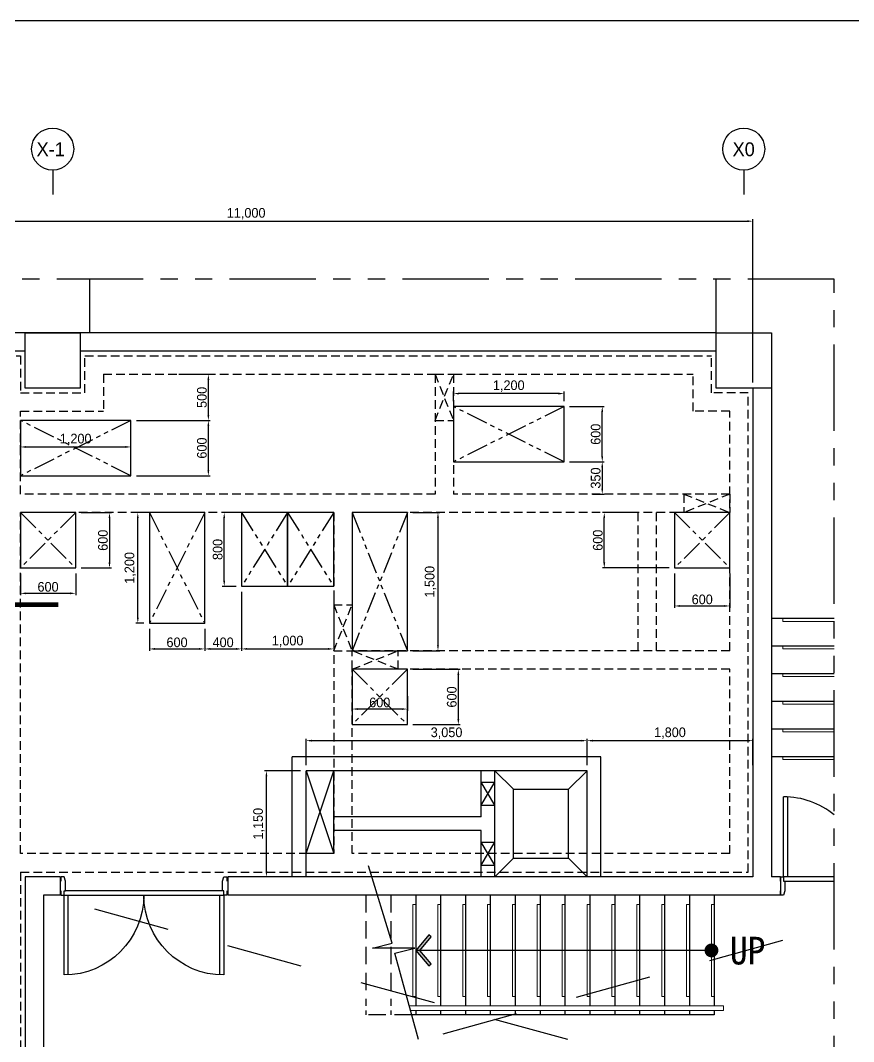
# Model space of a CAD drawing. Extents: x -446 to 204872, y -474580 to 19085.
# Drawn here: x 110043 to 119086, y 6743 to 17820 of the extents above; entities that cross this region are included whole.
import ezdxf

# ---------------------------------------------------------------- set-up
doc = ezdxf.new("R2010")
doc.units = 0
doc.header["$LTSCALE"] = 750
doc.header["$MEASUREMENT"] = 0
for name, pattern in [('HIDDEN2', [0.1875, 0.125, -0.0625]), ('PHANTOM2', [1.25, 0.625, -0.125, 0.125, -0.125, 0.125, -0.125]), ('지하2층 평면도 정화조변경안$0$HID', [2, 1.1, -0.9]), ('지하2층 평면도 정화조변경안$0$HIDDEN', [0.375, 0.25, -0.125])]:
    doc.linetypes.add(name, pattern=pattern)
doc.layers.get('0').update_dxf_attribs({"linetype": 'CONTINUOUS'})
doc.layers.get('DEFPOINTS').update_dxf_attribs({"linetype": 'CONTINUOUS'})
for name, color, linetype in [('A-ANNO-TEXT2', 3, 'CONTINUOUS'), ('지하2층 평면도 정화조변경안$0$A-ELE8', 8, 'CONTINUOUS'), ('지하2층 평면도 정화조변경안$0$A-PK', 6, 'CONTINUOUS'), ('지하2층 평면도 정화조변경안$0$AA-DWXM-DOOR', 7, 'CONTINUOUS'), ('지하2층 평면도 정화조변경안$0$COL', 2, 'CONTINUOUS'), ('지하2층 평면도 정화조변경안$0$WID', 4, 'CONTINUOUS'), ('헌치', 8, 'CONTINUOUS')]:
    doc.layers.add(name, color=color, linetype=linetype)
for name, color, linetype, lineweight in [('지하2층 평면도 정화조변경안$0$XR-평면도$0$A-SSXK-LEAD', 7, 'CONTINUOUS', 25), ('지하2층 평면도 정화조변경안$0$XR-평면도$0$A-SSXM-STAIR', 7, 'CONTINUOUS', 25), ('지하2층 평면도 정화조변경안$0$XR-평면도$0$A-SSXS-HAND', 6, 'CONTINUOUS', 20), ('지하2층 평면도 정화조변경안$0$XR-평면도$0$A-SSXS-NONS', 8, 'CONTINUOUS', 18)]:
    doc.layers.add(name, color=color, linetype=linetype, lineweight=lineweight)
doc.styles.get("Standard").update_dxf_attribs({"font": 'NanumGothicBold.ttf'})
doc.styles.add('송현도면폼(2020)$0$기문-1', font='')
doc.styles.add('송현플러스-돋움체', font='')
doc.styles.get('송현도면폼(2020)$0$기문-1').set_extended_font_data('Dotum')
doc.styles.get('송현플러스-돋움체').set_extended_font_data('DotumChe')
doc.dimstyles.new('cwn', dxfattribs={"dimscale": 20, "dimtxt": 3, "dimasz": 2, "dimexe": 1, "dimexo": 2, "dimgap": 1, "dimtad": 1, "dimdec": 0, "dimzin": 1, "dimdsep": 46, "dimlunit": 6, "dimtxsty": 'Standard', "dimcen": 0.09, "dimclrd": 4, "dimclre": 4, "dimclrt": 7, "dimadec": 0, "dimazin": 0, "dimtfac": 1, "dimtdec": 0, "dimtix": 1, "dimtmove": 1, "dimatfit": 3, "dimfxl": 2, "dimtolj": 1, "dimtzin": 1, "dimarcsym": 0})

# ---------------------------------------------------------------- blocks, each defined once
blk = doc.blocks.new('A$Ca4545229')
at = {"color": 7}
blk.add_line((456, 228), (720, 228), dxfattribs=at)
blk.add_circle((228, 228), 228, dxfattribs=at)
blk = doc.blocks.new('*D995')
at = {"color": 4, "lineweight": -2}
for p, q in [((106993, 14291), (106993, 15663)), ((107053, 15642), (117933, 15642)), ((117993, 13891), (117993, 15663))]:
    blk.add_line(p, q, dxfattribs=at)
at = {"color": 4}
for points in [[(107053, 15652), (107053, 15632), (106993, 15642)], [(117933, 15632), (117933, 15652), (117993, 15642)]]:
    blk.add_solid(points, dxfattribs=at)
at = {"layer": 'DEFPOINTS', "color": 0}
for p in [(117993, 15642), (106993, 14231), (117993, 13831)]:
    blk.add_point(p, dxfattribs=at)
at = {"color": 7, "insert": (112493, 15723), "char_height": 105, "attachment_point": 5, "style": '송현도면폼(2020)$0$기문-1'}
blk.add_mtext('\\A1;11,000', dxfattribs=at)
blk = doc.blocks.new('지하2층 평면도 정화조변경안$0$XR-평면도$0$8F-PLAN$0$arrow2')
at = {"color": 8}
blk.add_lwpolyline([(-0.002, 0.87), (0.738, 0), (-0.002, -0.87), (0.15, -1), (1, 0), (0.15, 1)], close=True, dxfattribs=at)
for points in [[(-0.002, 0.87), (0.15, 1), (0.738, 0), (1, 0)], [(0.738, 0), (1, 0), (-0.002, -0.87), (0.15, -1)]]:
    blk.add_solid(points, dxfattribs=at)
blk = doc.blocks.new('*U830')
at = {"layer": '지하2층 평면도 정화조변경안$0$AA-DWXM-DOOR', "color": 4, "ltscale": 0.3}
for p, q in [((74, 0), (1726, 0)), ((1752, -48), (48, -48))]:
    blk.add_line(p, q, dxfattribs=at)
for points in [[(34, 866), (34, 0), (74, 0), (74, 865)], [(1726, 865), (1726, 0), (1766, 0), (1766, 866)]]:
    blk.add_lwpolyline(points, dxfattribs=at)
at = {"layer": '지하2층 평면도 정화조변경안$0$AA-DWXM-DOOR', "color": 4}
for points in [[(0, -48), (0, 0), (34, 0), (34, -48), (48, -48), (48, -152), (34, -200), (0, -200), (0, -152)], [(1800, -48), (1800, 0), (1766, 0), (1766, -48), (1752, -48), (1752, -152), (1766, -200), (1800, -200), (1800, -152)]]:
    blk.add_lwpolyline(points, dxfattribs=at)
at = {"layer": '지하2층 평면도 정화조변경안$0$AA-DWXM-DOOR', "color": 4, "ltscale": 0.3}
for centre, start, end in [((34, 0), 0, 90), ((1766, 0), 90, 180)]:
    blk.add_arc(centre, 866, start, end, dxfattribs=at)
blk = doc.blocks.new('A$C084071e8')
at = {"color": 8, "linetype": 'HIDDEN2'}
for p, q in [((12450, 11300), (12450, 11700)), ((5850, 11500), (9450, 11500)), ((5850, 11500), (5850, 11100)), ((9450, 11500), (9450, 10200)), ((9450, 11500), (9650, 11500)), ((9450, 11000), (9650, 11500)), ((9450, 11500), (9650, 11000)), ((9650, 11500), (12250, 11500)), ((9650, 11500), (9650, 10200)), ((12250, 11100), (12250, 11500)), ((12850, 11300), (12450, 11300)), ((12850, 6100), (12850, 11300)), ((4950, 10200), (4950, 11100)), ((4950, 11100), (5850, 11100)), ((12650, 11100), (12250, 11100)), ((12650, 8500), (12650, 11100)), ((9450, 11000), (9650, 11000)), ((9450, 10200), (4950, 10200)), ((12650, 10200), (9650, 10200)), ((12150, 10200), (12150, 10000)), ((12150, 10200), (12650, 10000)), ((12650, 10200), (12150, 10000)), ((12650, 10200), (12650, 10000)), ((8350, 10000), (4950, 10000)), ((4950, 6300), (4950, 10000)), ((8350, 10000), (8350, 6300)), ((12650, 10000), (8550, 10000)), ((8550, 10000), (8550, 8500)), ((11650, 10000), (11650, 8500)), ((11850, 10000), (11850, 8500)), ((8350, 9000), (8550, 9000)), ((8350, 8500), (8550, 9000)), ((8350, 9000), (8550, 8500)), ((8350, 8500), (8550, 8500)), ((12650, 8500), (8550, 8500)), ((8550, 8300), (8550, 8500)), ((9050, 8300), (8550, 8500)), ((8550, 8300), (9050, 8500)), ((9050, 8300), (9050, 8500)), ((12650, 8300), (8550, 8300)), ((8550, 6300), (8550, 8300)), ((12650, 6300), (12650, 8300)), ((8350, 6300), (4950, 6300)), ((12650, 6300), (8550, 6300)), ((4950, 6100), (12850, 6100)), ((4950, 6100), (4950, 0))]:
    blk.add_line(p, q, dxfattribs=at)
blk.add_lwpolyline([(1950, 5800), (1950, 11700), (4950, 11700), (4950, 11300), (5650, 11300), (5650, 11700), (12450, 11700)], dxfattribs=at)
blk = doc.blocks.new('*D1000')
at = {"color": 4, "lineweight": -2}
for p, q in [((113083, 9681), (112692, 9681)), ((112713, 8591), (112713, 9621)), ((113083, 8531), (112692, 8531))]:
    blk.add_line(p, q, dxfattribs=at)
at = {"color": 4}
for points in [[(112723, 9621), (112703, 9621), (112713, 9681)], [(112703, 8591), (112723, 8591), (112713, 8531)]]:
    blk.add_solid(points, dxfattribs=at)
at = {"layer": 'DEFPOINTS', "color": 0}
for p in [(112713, 9681), (113143, 9681), (113143, 8531)]:
    blk.add_point(p, dxfattribs=at)
at = {"color": 7, "insert": (112632, 9106), "char_height": 105, "attachment_point": 5, "rotation": 90, "style": '송현도면폼(2020)$0$기문-1'}
blk.add_mtext('\\A1;1,150', dxfattribs=at)
blk = doc.blocks.new('A$Ced4dde51')
at = {"color": 8, "linetype": 'PHANTOM2', "ltscale": 0.5}
for p, q in [((0, 600), (600, 0)), ((600, 600), (0, 0))]:
    blk.add_line(p, q, dxfattribs=at)
blk.add_lwpolyline([(0, 600), (0, 0), (600, 0), (600, 600)], close=True)
blk = doc.blocks.new('*D1001')
at = {"color": 4, "lineweight": -2}
for p, q in [((114303, 12481), (114596, 12481)), ((114575, 12421), (114575, 11041)), ((114303, 10981), (114596, 10981))]:
    blk.add_line(p, q, dxfattribs=at)
at = {"color": 4}
for points in [[(114585, 12421), (114565, 12421), (114575, 12481)], [(114565, 11041), (114585, 11041), (114575, 10981)]]:
    blk.add_solid(points, dxfattribs=at)
at = {"layer": 'DEFPOINTS', "color": 0}
for p in [(114243, 12481), (114243, 10981), (114575, 10981)]:
    blk.add_point(p, dxfattribs=at)
at = {"color": 7, "insert": (114494, 11731), "char_height": 105, "attachment_point": 5, "rotation": 90, "style": '송현도면폼(2020)$0$기문-1'}
blk.add_mtext('\\A1;1,500', dxfattribs=at)
blk = doc.blocks.new('A$C0ddc3f9c')
at = {"color": 8, "linetype": 'PHANTOM2', "ltscale": 0.5}
for p, q in [((0, 1200), (600, 0)), ((600, 1200), (0, 0))]:
    blk.add_line(p, q, dxfattribs=at)
blk.add_lwpolyline([(0, 0), (600, 0), (600, 1200), (0, 1200)], close=True)
blk = doc.blocks.new('*D1002')
at = {"color": 4, "lineweight": -2}
for p, q in [((116003, 13631), (116379, 13631)), ((116358, 13091), (116358, 13571)), ((116003, 13031), (116379, 13031))]:
    blk.add_line(p, q, dxfattribs=at)
at = {"color": 4}
for points in [[(116368, 13571), (116348, 13571), (116358, 13631)], [(116348, 13091), (116368, 13091), (116358, 13031)]]:
    blk.add_solid(points, dxfattribs=at)
at = {"layer": 'DEFPOINTS', "color": 0}
for p in [(115943, 13631), (116358, 13631), (115943, 13031)]:
    blk.add_point(p, dxfattribs=at)
at = {"color": 7, "insert": (116287, 13331), "char_height": 105, "attachment_point": 5, "rotation": 90, "style": '송현도면폼(2020)$0$기문-1'}
blk.add_mtext('\\A1;600', dxfattribs=at)
blk = doc.blocks.new('*D1003')
at = {"color": 4, "lineweight": -2}
for p, q in [((114743, 13691), (114743, 13793)), ((115883, 13772), (114803, 13772)), ((115943, 13691), (115943, 13793))]:
    blk.add_line(p, q, dxfattribs=at)
at = {"color": 4}
for points in [[(114803, 13782), (114803, 13762), (114743, 13772)], [(115883, 13762), (115883, 13782), (115943, 13772)]]:
    blk.add_solid(points, dxfattribs=at)
at = {"layer": 'DEFPOINTS', "color": 0}
for p in [(114743, 13772), (114743, 13631), (115943, 13631)]:
    blk.add_point(p, dxfattribs=at)
at = {"color": 7, "insert": (115343, 13853), "char_height": 105, "attachment_point": 5, "style": '송현도면폼(2020)$0$기문-1'}
blk.add_mtext('\\A1;1,200', dxfattribs=at)
blk = doc.blocks.new('A$C2860c140')
at = {"color": 8, "linetype": 'PHANTOM2', "ltscale": 0.5}
for p, q in [((0, 800), (500, 0)), ((500, 800), (0, 0))]:
    blk.add_line(p, q, dxfattribs=at)
blk.add_lwpolyline([(0, 0), (500, 0), (500, 800), (0, 800)], close=True)
blk = doc.blocks.new('*D1008')
at = {"color": 4, "lineweight": -2}
for p, q in [((110703, 12481), (111031, 12481)), ((111010, 12421), (111010, 11941)), ((110703, 11881), (111031, 11881))]:
    blk.add_line(p, q, dxfattribs=at)
at = {"color": 4}
for points in [[(111020, 12421), (111000, 12421), (111010, 12481)], [(111000, 11941), (111020, 11941), (111010, 11881)]]:
    blk.add_solid(points, dxfattribs=at)
at = {"layer": 'DEFPOINTS', "color": 0}
for p in [(110643, 12481), (110643, 11881), (111010, 11881)]:
    blk.add_point(p, dxfattribs=at)
at = {"color": 7, "insert": (110939, 12181), "char_height": 105, "attachment_point": 5, "rotation": 90, "style": '송현도면폼(2020)$0$기문-1'}
blk.add_mtext('\\A1;600', dxfattribs=at)
blk = doc.blocks.new('*D1009')
at = {"color": 4, "lineweight": -2}
for p, q in [((110043, 11821), (110043, 11584)), ((110643, 11821), (110643, 11584)), ((110583, 11605), (110103, 11605))]:
    blk.add_line(p, q, dxfattribs=at)
at = {"color": 4}
for points in [[(110103, 11615), (110103, 11595), (110043, 11605)], [(110583, 11595), (110583, 11615), (110643, 11605)]]:
    blk.add_solid(points, dxfattribs=at)
at = {"layer": 'DEFPOINTS', "color": 0}
for p in [(110043, 11881), (110643, 11881), (110043, 11605)]:
    blk.add_point(p, dxfattribs=at)
at = {"color": 7, "insert": (110343, 11675), "char_height": 105, "attachment_point": 5, "style": '송현도면폼(2020)$0$기문-1'}
blk.add_mtext('\\A1;600', dxfattribs=at)
blk = doc.blocks.new('*D1010')
at = {"color": 4, "lineweight": -2}
for p, q in [((111383, 12481), (111296, 12481)), ((111317, 11341), (111317, 12421)), ((111383, 11281), (111296, 11281))]:
    blk.add_line(p, q, dxfattribs=at)
at = {"color": 4}
for points in [[(111327, 12421), (111307, 12421), (111317, 12481)], [(111307, 11341), (111327, 11341), (111317, 11281)]]:
    blk.add_solid(points, dxfattribs=at)
at = {"layer": 'DEFPOINTS', "color": 0}
for p in [(111317, 12481), (111443, 12481), (111443, 11281)]:
    blk.add_point(p, dxfattribs=at)
at = {"color": 7, "insert": (111236, 11881), "char_height": 105, "attachment_point": 5, "rotation": 90, "style": '송현도면폼(2020)$0$기문-1'}
blk.add_mtext('\\A1;1,200', dxfattribs=at)
blk = doc.blocks.new('*D1011')
at = {"color": 4, "lineweight": -2}
for p, q in [((111443, 11221), (111443, 10981)), ((112043, 11221), (112043, 10981)), ((111503, 11002), (111983, 11002))]:
    blk.add_line(p, q, dxfattribs=at)
at = {"color": 4}
for points in [[(111503, 11012), (111503, 10992), (111443, 11002)], [(111983, 10992), (111983, 11012), (112043, 11002)]]:
    blk.add_solid(points, dxfattribs=at)
at = {"layer": 'DEFPOINTS', "color": 0}
for p in [(111443, 11281), (112043, 11281), (112043, 11002)]:
    blk.add_point(p, dxfattribs=at)
at = {"color": 7, "insert": (111743, 11073), "char_height": 105, "attachment_point": 5, "style": '송현도면폼(2020)$0$기문-1'}
blk.add_mtext('\\A1;600', dxfattribs=at)
blk = doc.blocks.new('*D1012')
at = {"color": 4, "lineweight": -2}
for p, q in [((112443, 11621), (112443, 10981)), ((113443, 11621), (113443, 10981)), ((112503, 11002), (113383, 11002))]:
    blk.add_line(p, q, dxfattribs=at)
at = {"color": 4}
for points in [[(112503, 11012), (112503, 10992), (112443, 11002)], [(113383, 10992), (113383, 11012), (113443, 11002)]]:
    blk.add_solid(points, dxfattribs=at)
at = {"layer": 'DEFPOINTS', "color": 0}
for p in [(112443, 11681), (113443, 11681), (113443, 11002)]:
    blk.add_point(p, dxfattribs=at)
at = {"color": 7, "insert": (112943, 11083), "char_height": 105, "attachment_point": 5, "style": '송현도면폼(2020)$0$기문-1'}
blk.add_mtext('\\A1;1,000', dxfattribs=at)
blk = doc.blocks.new('*D1013')
at = {"color": 4, "lineweight": -2}
for p, q in [((112043, 11221), (112043, 10981)), ((112443, 11241), (112443, 10981)), ((112103, 11002), (112383, 11002))]:
    blk.add_line(p, q, dxfattribs=at)
at = {"color": 4}
for points in [[(112103, 11012), (112103, 10992), (112043, 11002)], [(112383, 10992), (112383, 11012), (112443, 11002)]]:
    blk.add_solid(points, dxfattribs=at)
at = {"layer": 'DEFPOINTS', "color": 0}
for p in [(112443, 11301), (112043, 11281), (112443, 11002)]:
    blk.add_point(p, dxfattribs=at)
at = {"color": 7, "insert": (112243, 11073), "char_height": 105, "attachment_point": 5, "style": '송현도면폼(2020)$0$기문-1'}
blk.add_mtext('\\A1;400', dxfattribs=at)
blk = doc.blocks.new('*D1014')
at = {"color": 4, "lineweight": -2}
for p, q in [((112383, 12481), (112234, 12481)), ((112255, 11741), (112255, 12421)), ((112383, 11681), (112234, 11681))]:
    blk.add_line(p, q, dxfattribs=at)
at = {"color": 4}
for points in [[(112265, 12421), (112245, 12421), (112255, 12481)], [(112245, 11741), (112265, 11741), (112255, 11681)]]:
    blk.add_solid(points, dxfattribs=at)
at = {"layer": 'DEFPOINTS', "color": 0}
for p in [(112255, 12481), (112443, 12481), (112443, 11681)]:
    blk.add_point(p, dxfattribs=at)
at = {"color": 7, "insert": (112184, 12081), "char_height": 105, "attachment_point": 5, "rotation": 90, "style": '송현도면폼(2020)$0$기문-1'}
blk.add_mtext('\\A1;800', dxfattribs=at)
blk = doc.blocks.new('*D1015')
at = {"color": 4, "lineweight": -2}
for p, q in [((111303, 13481), (112104, 13481)), ((112083, 12941), (112083, 13421)), ((111303, 12881), (112104, 12881))]:
    blk.add_line(p, q, dxfattribs=at)
at = {"color": 4}
for points in [[(112093, 13421), (112073, 13421), (112083, 13481)], [(112073, 12941), (112093, 12941), (112083, 12881)]]:
    blk.add_solid(points, dxfattribs=at)
at = {"layer": 'DEFPOINTS', "color": 0}
for p in [(111243, 13481), (112083, 13481), (111243, 12881)]:
    blk.add_point(p, dxfattribs=at)
at = {"color": 7, "insert": (112013, 13181), "char_height": 105, "attachment_point": 5, "rotation": 90, "style": '송현도면폼(2020)$0$기문-1'}
blk.add_mtext('\\A1;600', dxfattribs=at)
blk = doc.blocks.new('*D1016')
at = {"color": 4, "lineweight": -2}
for p, q in [((111764, 13981), (112104, 13981)), ((112083, 13541), (112083, 13921)), ((111764, 13481), (112104, 13481))]:
    blk.add_line(p, q, dxfattribs=at)
at = {"color": 4}
for points in [[(112093, 13921), (112073, 13921), (112083, 13981)], [(112073, 13541), (112093, 13541), (112083, 13481)]]:
    blk.add_solid(points, dxfattribs=at)
at = {"layer": 'DEFPOINTS', "color": 0}
for p in [(111704, 13981), (112083, 13981), (111704, 13481)]:
    blk.add_point(p, dxfattribs=at)
at = {"color": 7, "insert": (112013, 13731), "char_height": 105, "attachment_point": 5, "rotation": 90, "style": '송현도면폼(2020)$0$기문-1'}
blk.add_mtext('\\A1;500', dxfattribs=at)
blk = doc.blocks.new('*D1017')
at = {"color": 4, "lineweight": -2}
for p, q in [((110043, 13191), (110043, 13214)), ((110103, 13193), (111183, 13193)), ((111243, 13191), (111243, 13214))]:
    blk.add_line(p, q, dxfattribs=at)
at = {"color": 4}
for points in [[(110103, 13203), (110103, 13183), (110043, 13193)], [(111183, 13183), (111183, 13203), (111243, 13193)]]:
    blk.add_solid(points, dxfattribs=at)
at = {"layer": 'DEFPOINTS', "color": 0}
for p in [(111243, 13193), (110043, 13131), (111243, 13131)]:
    blk.add_point(p, dxfattribs=at)
at = {"color": 7, "insert": (110643, 13274), "char_height": 105, "attachment_point": 5, "style": '송현도면폼(2020)$0$기문-1'}
blk.add_mtext('\\A1;1,200', dxfattribs=at)
blk = doc.blocks.new('*D1018')
at = {"color": 4, "lineweight": -2}
for p, q in [((116251, 13031), (116379, 13031)), ((116358, 12971), (116358, 12741)), ((116251, 12681), (116379, 12681))]:
    blk.add_line(p, q, dxfattribs=at)
at = {"color": 4}
for points in [[(116368, 12971), (116348, 12971), (116358, 13031)], [(116348, 12741), (116368, 12741), (116358, 12681)]]:
    blk.add_solid(points, dxfattribs=at)
at = {"layer": 'DEFPOINTS', "color": 0}
for p in [(116191, 13031), (116191, 12681), (116358, 12681)]:
    blk.add_point(p, dxfattribs=at)
at = {"color": 7, "insert": (116287, 12856), "char_height": 105, "attachment_point": 5, "rotation": 90, "style": '송현도면폼(2020)$0$기문-1'}
blk.add_mtext('\\A1;350', dxfattribs=at)
blk = doc.blocks.new('*D1019')
at = {"color": 4, "lineweight": -2}
for p, q in [((116683, 12481), (116359, 12481)), ((116380, 11941), (116380, 12421)), ((117083, 11881), (116359, 11881))]:
    blk.add_line(p, q, dxfattribs=at)
at = {"color": 4}
for points in [[(116390, 12421), (116370, 12421), (116380, 12481)], [(116370, 11941), (116390, 11941), (116380, 11881)]]:
    blk.add_solid(points, dxfattribs=at)
at = {"layer": 'DEFPOINTS', "color": 0}
for p in [(116380, 12481), (116743, 12481), (117143, 11881)]:
    blk.add_point(p, dxfattribs=at)
at = {"color": 7, "insert": (116310, 12181), "char_height": 105, "attachment_point": 5, "rotation": 90, "style": '송현도면폼(2020)$0$기문-1'}
blk.add_mtext('\\A1;600', dxfattribs=at)
blk = doc.blocks.new('*D1020')
at = {"color": 4, "lineweight": -2}
for p, q in [((117143, 11821), (117143, 11447)), ((117743, 11821), (117743, 11447)), ((117203, 11468), (117683, 11468))]:
    blk.add_line(p, q, dxfattribs=at)
at = {"color": 4}
for points in [[(117203, 11478), (117203, 11458), (117143, 11468)], [(117683, 11458), (117683, 11478), (117743, 11468)]]:
    blk.add_solid(points, dxfattribs=at)
at = {"layer": 'DEFPOINTS', "color": 0}
for p in [(117143, 11881), (117743, 11881), (117743, 11468)]:
    blk.add_point(p, dxfattribs=at)
at = {"color": 7, "insert": (117443, 11539), "char_height": 105, "attachment_point": 5, "style": '송현도면폼(2020)$0$기문-1'}
blk.add_mtext('\\A1;600', dxfattribs=at)
blk = doc.blocks.new('*D1021')
at = {"color": 4, "lineweight": -2}
for p, q in [((114303, 10781), (114817, 10781)), ((114796, 10241), (114796, 10721)), ((114303, 10181), (114817, 10181))]:
    blk.add_line(p, q, dxfattribs=at)
at = {"color": 4}
for points in [[(114806, 10721), (114786, 10721), (114796, 10781)], [(114786, 10241), (114806, 10241), (114796, 10181)]]:
    blk.add_solid(points, dxfattribs=at)
at = {"layer": 'DEFPOINTS', "color": 0}
for p in [(114243, 10781), (114796, 10781), (114243, 10181)]:
    blk.add_point(p, dxfattribs=at)
at = {"color": 7, "insert": (114725, 10481), "char_height": 105, "attachment_point": 5, "rotation": 90, "style": '송현도면폼(2020)$0$기문-1'}
blk.add_mtext('\\A1;600', dxfattribs=at)
blk = doc.blocks.new('*D1022')
at = {"color": 4, "lineweight": -2}
for p, q in [((113643, 10489), (113643, 10329)), ((114243, 10489), (114243, 10329)), ((114183, 10350), (113703, 10350))]:
    blk.add_line(p, q, dxfattribs=at)
at = {"color": 4}
for points in [[(113703, 10360), (113703, 10340), (113643, 10350)], [(114183, 10340), (114183, 10360), (114243, 10350)]]:
    blk.add_solid(points, dxfattribs=at)
at = {"layer": 'DEFPOINTS', "color": 0}
for p in [(113643, 10549), (114243, 10549), (113643, 10350)]:
    blk.add_point(p, dxfattribs=at)
at = {"color": 7, "insert": (113943, 10421), "char_height": 105, "attachment_point": 5, "style": '송현도면폼(2020)$0$기문-1'}
blk.add_mtext('\\A1;600', dxfattribs=at)
blk = doc.blocks.new('*D1023')
at = {"color": 4, "lineweight": -2}
for p, q in [((113143, 9741), (113143, 10028)), ((113203, 10007), (116133, 10007)), ((116193, 9741), (116193, 10028))]:
    blk.add_line(p, q, dxfattribs=at)
at = {"color": 4}
for points in [[(113203, 10017), (113203, 9997), (113143, 10007)], [(116133, 9997), (116133, 10017), (116193, 10007)]]:
    blk.add_solid(points, dxfattribs=at)
at = {"layer": 'DEFPOINTS', "color": 0}
for p in [(116193, 10007), (113143, 9681), (116193, 9681)]:
    blk.add_point(p, dxfattribs=at)
at = {"color": 7, "insert": (114668, 10088), "char_height": 105, "attachment_point": 5, "style": '송현도면폼(2020)$0$기문-1'}
blk.add_mtext('\\A1;3,050', dxfattribs=at)
blk = doc.blocks.new('*D1024')
at = {"color": 4, "lineweight": -2}
for p, q in [((116193, 9741), (116193, 10028)), ((116253, 10007), (117933, 10007)), ((117993, 9741), (117993, 10028))]:
    blk.add_line(p, q, dxfattribs=at)
at = {"color": 4}
for points in [[(116253, 10017), (116253, 9997), (116193, 10007)], [(117933, 9997), (117933, 10017), (117993, 10007)]]:
    blk.add_solid(points, dxfattribs=at)
at = {"layer": 'DEFPOINTS', "color": 0}
for p in [(117993, 10007), (116193, 9681), (117993, 9681)]:
    blk.add_point(p, dxfattribs=at)
at = {"color": 7, "insert": (117093, 10088), "char_height": 105, "attachment_point": 5, "style": '송현도면폼(2020)$0$기문-1'}
blk.add_mtext('\\A1;1,800', dxfattribs=at)

msp = doc.modelspace()

# ---------------------------------------------------------------- linework, layer by layer
at = {"color": 8, "linetype": 'PHANTOM2', "ltscale": 0.5}
for p, q in [((113643.1, 12481.4), (114243.1, 10981.4)), ((114243.1, 12481.4), (113643.1, 10981.4))]:
    msp.add_line(p, q, dxfattribs=at)
at = {"color": 8, "linetype": 'PHANTOM2', "ltscale": 5}
for p, q in [((113143.1, 9681.4), (113443.1, 8781.4)), ((113143.1, 8781.4), (113443.1, 9681.4))]:
    msp.add_line(p, q, dxfattribs=at)
at = {"color": 8}
for p, q in [((115393.1, 9481.4), (115193.1, 9681.4)), ((115993.1, 9481.4), (116193.1, 9681.4)), ((115393.1, 8731.4), (115393.1, 9481.4)), ((115393.1, 9481.4), (115993.1, 9481.4)), ((115993.1, 8731.4), (115993.1, 9481.4)), ((115393.1, 8731.4), (115193.1, 8531.4)), ((115393.1, 8731.4), (115993.1, 8731.4)), ((115993.1, 8731.4), (116193.1, 8531.4))]:
    msp.add_line(p, q, dxfattribs=at)
at = {"color": 0, "linetype": 'Continuous', "ltscale": 10}
for p, q in [((115043.1, 9556.4), (115193.1, 9556.4)), ((115043.1, 9306.4), (115193.1, 9556.4)), ((115193.1, 9306.4), (115043.1, 9556.4)), ((115043.1, 9306.4), (115193.1, 9306.4)), ((115043.1, 8906.4), (115193.1, 8906.4)), ((115043.1, 8656.4), (115193.1, 8906.4)), ((115193.1, 8656.4), (115043.1, 8906.4)), ((115043.1, 8656.4), (115193.1, 8656.4))]:
    msp.add_line(p, q, dxfattribs=at)
at = {"color": 7}
msp.add_line((113443.1, 8781.4), (113143.1, 8781.4), dxfattribs=at)
at = {"color": 11, "linetype": 'PHANTOM2', "ltscale": 2, "elevation": -103000}
msp.add_lwpolyline([(104324.5, 2116.2), (118875.8, 2116.2), (118875.8, 15011.4), (104324.5, 15011.4)], close=True, dxfattribs=at)
at = {"color": 7}
msp.add_lwpolyline([(113643.1, 12481.4), (113643.1, 10981.4), (114243.1, 10981.4), (114243.1, 12481.4)], close=True, dxfattribs=at)
at = {"color": 7, "linetype": 'PHANTOM2', "const_width": 50}
msp.add_lwpolyline([(106993.1, 11481.4), (110454.1, 11481.4)], dxfattribs=at)
at = {"layer": 'DEFPOINTS', "color": 151}
msp.add_lwpolyline([(100800, 17820), (126000, 17820), (126000, 0), (100800, 0)], close=True, dxfattribs=at)
at = {"layer": '지하2층 평면도 정화조변경안$0$A-ELE8', "linetype": '지하2층 평면도 정화조변경안$0$HID'}
for p, q in [((118875.8, 5966.7), (110293.1, 8331.4)), ((110293.1, 5631.4), (118875.8, 7996))]:
    msp.add_line(p, q, dxfattribs=at)
at = {"layer": '지하2층 평면도 정화조변경안$0$A-PK'}
for points in [[(110793.1, 14431.4), (105793.1, 14431.4), (105793.1, 15011.4)], [(110793.1, 15011.4), (110793.1, 14431.4)]]:
    msp.add_lwpolyline(points, dxfattribs=at)
at = {"layer": '지하2층 평면도 정화조변경안$0$AA-DWXM-DOOR', "color": 8, "ltscale": 0.3}
for p, q in [((118875.8, 8531.4), (118366.7, 8531.4)), ((118341.1, 8483.4), (118875.8, 8483.4))]:
    msp.add_line(p, q, dxfattribs=at)
msp.add_lwpolyline([(118366.7, 9396.9), (118366.7, 8531.4), (118326.7, 8531.4), (118326.7, 9397.8)], dxfattribs=at)
at = {"layer": '지하2층 평면도 정화조변경안$0$AA-DWXM-DOOR', "color": 8}
msp.add_lwpolyline([(118293.1, 8483.4), (118293.1, 8531.4), (118326.7, 8531.4), (118326.7, 8483.4), (118341.1, 8483.4), (118341.1, 8379.4), (118326.7, 8331.4), (118293.1, 8331.4), (118293.1, 8379.4)], dxfattribs=at)
at = {"layer": '지하2층 평면도 정화조변경안$0$AA-DWXM-DOOR', "color": 8, "ltscale": 0.3}
msp.add_arc((118326.7, 8531.4), 866.4, 50.66729, 90, dxfattribs=at)
at = {"layer": '지하2층 평면도 정화조변경안$0$COL'}
for p, q in [((117593.1, 14431.4), (106793.1, 14431.4)), ((110093.1, 14231.4), (106993.1, 14231.4)), ((117593.1, 14231.4), (110693.1, 14231.4)), ((117993.1, 13831.4), (117993.1, 8531.4)), ((118193.1, 13831.4), (118193.1, 8531.4)), ((110473.1, 8531.4), (110093.1, 8531.4)), ((110093.1, 8531.4), (110093.1, 2431.4)), ((110473.1, 8531.4), (110473.1, 8331.4)), ((116985.5, 8531.4), (112293.1, 8531.4)), ((112293.1, 8531.4), (112293.1, 8331.4)), ((117993.1, 8531.4), (116985.5, 8531.4)), ((118293.1, 8531.4), (118193.1, 8531.4)), ((118293.1, 8531.4), (118293.1, 8331.4)), ((110473.1, 8331.4), (110293.1, 8331.4)), ((110293.1, 8331.4), (110293.1, 2231.4)), ((112493.1, 8331.4), (112293.1, 8331.4)), ((118293.1, 8331.4), (112493.1, 8331.4))]:
    msp.add_line(p, q, dxfattribs=at)
for points in [[(110093.1, 14431.4), (110693.1, 14431.4), (110693.1, 13831.4), (110093.1, 13831.4), (110093.1, 14431.4)], [(117593.1, 14431.4), (118193.1, 14431.4), (118193.1, 13831.4), (117593.1, 13831.4), (117593.1, 14431.4)]]:
    msp.add_lwpolyline(points, dxfattribs=at)
at = {"layer": '지하2층 평면도 정화조변경안$0$WID'}
msp.add_line((117593.1, 14431.4), (117593.1, 15011.4), dxfattribs=at)
at = {"layer": '지하2층 평면도 정화조변경안$0$XR-평면도$0$A-SSXK-LEAD', "color": 8}
msp.add_line((117543.1, 7731.4), (114333.1, 7731.4), dxfattribs=at)
msp.add_lwpolyline([(114364, 6763.5), (114105, 7702.6), (114322.3, 7756.4), (113864.8, 7756.4), (114078.6, 7809.3), (113821.1, 8649.2)], dxfattribs=at)
at = {"layer": '지하2층 평면도 정화조변경안$0$XR-평면도$0$A-SSXK-LEAD', "color": 8, "const_width": 75}
msp.add_lwpolyline([(117580.6, 7731.4, -1), (117505.6, 7731.4, -1)], format="xyb", close=True, dxfattribs=at)
at = {"layer": '지하2층 평면도 정화조변경안$0$XR-평면도$0$A-SSXM-STAIR', "color": 8}
for p, q in [((118875.8, 11331.4), (118193.1, 11331.4)), ((118875.8, 11031.4), (118193.1, 11031.4)), ((118875.8, 10731.4), (118193.1, 10731.4)), ((118875.8, 10431.4), (118193.1, 10431.4)), ((118875.8, 10131.4), (118193.1, 10131.4)), ((118875.8, 9831.4), (118193.1, 9831.4)), ((114333.1, 8331.4), (114333.1, 7131.4)), ((114603.1, 8331.4), (114603.1, 7131.4)), ((114873.1, 8331.4), (114873.1, 7131.4)), ((115143.1, 8331.4), (115143.1, 7131.4)), ((115413.1, 8331.4), (115413.1, 7131.4)), ((115683.1, 8331.4), (115683.1, 7131.4)), ((115953.1, 8331.4), (115953.1, 7131.4)), ((116223.1, 8331.4), (116223.1, 7131.4)), ((116493.1, 8331.4), (116493.1, 7131.4)), ((116763.1, 8331.4), (116763.1, 7131.4)), ((117033.1, 8331.4), (117033.1, 7131.4)), ((117303.1, 8331.4), (117303.1, 7131.4)), ((117573.1, 8331.4), (117573.1, 7131.4)), ((113793.1, 7081.4), (113793.1, 7031.4)), ((114063.1, 7081.4), (114063.1, 7031.4)), ((117573.1, 7031.4), (114290.1, 7031.4)), ((114333.1, 7081.4), (114333.1, 7031.4)), ((114603.1, 7081.4), (114603.1, 7031.4)), ((114873.1, 7081.4), (114873.1, 7031.4)), ((115143.1, 7081.4), (115143.1, 7031.4)), ((115413.1, 7081.4), (115413.1, 7031.4)), ((115683.1, 7081.4), (115683.1, 7031.4)), ((115953.1, 7081.4), (115953.1, 7031.4)), ((116223.1, 7081.4), (116223.1, 7031.4)), ((116493.1, 7081.4), (116493.1, 7031.4)), ((116763.1, 7081.4), (116763.1, 7031.4)), ((117033.1, 7081.4), (117033.1, 7031.4)), ((117303.1, 7081.4), (117303.1, 7031.4)), ((117573.1, 7081.4), (117573.1, 7031.4))]:
    msp.add_line(p, q, dxfattribs=at)
at = {"layer": '지하2층 평면도 정화조변경안$0$XR-평면도$0$A-SSXM-STAIR', "color": 8, "linetype": '지하2층 평면도 정화조변경안$0$HIDDEN'}
for p, q in [((113793.1, 8331.4), (113793.1, 7131.4)), ((114063.1, 8331.4), (114063.1, 7131.4)), ((114290.1, 7031.4), (113793.1, 7031.4))]:
    msp.add_line(p, q, dxfattribs=at)
at = {"layer": '지하2층 평면도 정화조변경안$0$XR-평면도$0$A-SSXS-HAND', "color": 8}
for p, q in [((114262.6, 7131.4), (117673.1, 7131.4)), ((117673.1, 7131.4), (117673.1, 7081.4)), ((114276.4, 7081.4), (117673.1, 7081.4))]:
    msp.add_line(p, q, dxfattribs=at)
at = {"layer": '지하2층 평면도 정화조변경안$0$XR-평면도$0$A-SSXS-NONS', "color": 8}
for points in [[(118875.8, 11301.4), (118318.1, 11301.4), (118318.1, 11331.4)], [(118875.8, 11001.4), (118318.1, 11001.4), (118318.1, 11031.4)], [(118875.8, 10701.4), (118318.1, 10701.4), (118318.1, 10731.4)], [(118875.8, 10401.4), (118318.1, 10401.4), (118318.1, 10431.4)], [(118875.8, 10101.4), (118318.1, 10101.4), (118318.1, 10131.4)], [(118875.8, 9801.4), (118318.1, 9801.4), (118318.1, 9831.4)], [(114333.1, 8231.4), (114303.1, 8231.4), (114303.1, 7231.4), (114333.1, 7231.4)], [(114603.1, 8231.4), (114573.1, 8231.4), (114573.1, 7231.4), (114603.1, 7231.4)], [(114873.1, 8231.4), (114843.1, 8231.4), (114843.1, 7231.4), (114873.1, 7231.4)], [(115143.1, 8231.4), (115113.1, 8231.4), (115113.1, 7231.4), (115143.1, 7231.4)], [(115413.1, 8231.4), (115383.1, 8231.4), (115383.1, 7231.4), (115413.1, 7231.4)], [(115683.1, 8231.4), (115653.1, 8231.4), (115653.1, 7231.4), (115683.1, 7231.4)], [(115953.1, 8231.4), (115923.1, 8231.4), (115923.1, 7231.4), (115953.1, 7231.4)], [(116223.1, 8231.4), (116193.1, 8231.4), (116193.1, 7231.4), (116223.1, 7231.4)], [(116493.1, 8231.4), (116463.1, 8231.4), (116463.1, 7231.4), (116493.1, 7231.4)], [(116763.1, 8231.4), (116733.1, 8231.4), (116733.1, 7231.4), (116763.1, 7231.4)], [(117033.1, 8231.4), (117003.1, 8231.4), (117003.1, 7231.4), (117033.1, 7231.4)], [(117303.1, 8231.4), (117273.1, 8231.4), (117273.1, 7231.4), (117303.1, 7231.4)], [(117573.1, 8231.4), (117543.1, 8231.4), (117543.1, 7231.4), (117573.1, 7231.4)]]:
    msp.add_lwpolyline(points, dxfattribs=at)
at = {"layer": '헌치', "color": 0, "linetype": 'Continuous', "ltscale": 10}
for p, q in [((116343.1, 9831.4), (112993.1, 9831.4)), ((112993.1, 8531.4), (112993.1, 9831.4)), ((116343.1, 8531.4), (116343.1, 9831.4)), ((116193.1, 9681.4), (113143.1, 9681.4)), ((113143.1, 8531.4), (113143.1, 9681.4)), ((113443.1, 8781.4), (113443.1, 9681.4)), ((115043.1, 9181.4), (115043.1, 9681.4)), ((115193.1, 8531.4), (115193.1, 9681.4)), ((116193.1, 8531.4), (116193.1, 9681.4)), ((115043.1, 9181.4), (113443.1, 9181.4)), ((115043.1, 9031.4), (113443.1, 9031.4)), ((115043.1, 8531.4), (115043.1, 9031.4))]:
    msp.add_line(p, q, dxfattribs=at)

# ---------------------------------------------------------------- block references
at = {"color": 7, "rotation": 270}
for name, p in [('A$Ca4545229', (110165.2, 16652.2)), ('A$Ca4545229', (117665.2, 16652.2)), ('A$C0ddc3f9c', (114743.1, 13631.4)), ('A$C0ddc3f9c', (110043.1, 13481.4))]:
    msp.add_blockref(name, p, dxfattribs=at)
at = {"color": 7}
for name, p in [('A$C084071e8', (105093.1, 2481.4)), ('A$Ced4dde51', (110043.1, 11881.4)), ('A$C2860c140', (112443.1, 11681.4)), ('A$C2860c140', (112943.1, 11681.4)), ('A$Ced4dde51', (117143.1, 11881.4)), ('A$Ced4dde51', (113643.1, 10181.4))]:
    msp.add_blockref(name, p, dxfattribs=at)
at = {"color": 7, "ltscale": 100}
msp.add_blockref('A$C0ddc3f9c', (111443.1, 11281.4), dxfattribs=at)
at = {"xscale": -1, "rotation": 180}
msp.add_blockref('*U830', (110483.1, 8331.4), dxfattribs=at)
at = {"layer": '지하2층 평면도 정화조변경안$0$XR-평면도$0$A-SSXK-LEAD', "color": 8, "extrusion": (0, 0, -1), "xscale": -166.9148302599861, "yscale": 167.8920954242349, "zscale": -166.9148302599861, "rotation": 179.9999829906214}
msp.add_blockref('지하2층 평면도 정화조변경안$0$XR-평면도$0$8F-PLAN$0$arrow2', (-114500, 7731.4), dxfattribs=at)

# ---------------------------------------------------------------- texts
at = {"color": 7, "style": '송현도면폼(2020)$0$기문-1'}
for s, p in [('X-1', (110218.9, 16347.3)), ('X0', (117773, 16347.3))]:
    msp.add_text(s, height=150, dxfattribs=at).set_placement(p)
at = {"layer": 'A-ANNO-TEXT2', "color": 8, "style": '송현플러스-돋움체'}
msp.add_text('UP', height=300, dxfattribs=at).set_placement((117741.3, 7579.6, -103000))

# ---------------------------------------------------------------- dimensions: what is measured, and where the dimension line sits
at = {"color": 7}
for base, p1, p2, picture, middle in [((117993.1, 15642.1), (106993.1, 14231.4), (117993.1, 13831.4), '*D995', (112493.1, 15722.8)), ((114743.1, 13772.1), (115943.1, 13631.4), (114743.1, 13631.4), '*D1003', (115343.1, 13852.8)), ((111243.1, 13193.4), (110043.1, 13131.4), (111243.1, 13131.4), '*D1017', (110643.1, 13274.1)), ((110043.1, 11604.8), (110643.1, 11881.4), (110043.1, 11881.4), '*D1009', (110343.1, 11675.4)), ((117743.1, 11468.2), (117143.1, 11881.4), (117743.1, 11881.4), '*D1020', (117443.1, 11538.8)), ((113443.1, 11002), (112443.1, 11681.4), (113443.1, 11681.4), '*D1012', (112943.1, 11082.7)), ((112443.1, 11002), (112043.1, 11281.4), (112443.1, 11301.2), '*D1013', (112243.1, 11072.6)), ((112043.1, 11002), (111443.1, 11281.4), (112043.1, 11281.4), '*D1011', (111743.1, 11072.6)), ((113643.1, 10350), (114243.1, 10548.6), (113643.1, 10548.6), '*D1022', (113943.1, 10420.6)), ((116193.1, 10007.3), (113143.1, 9681.4), (116193.1, 9681.4), '*D1023', (114668.1, 10088)), ((117993.1, 10007.3), (116193.1, 9681.4), (117993.1, 9681.4), '*D1024', (117093.1, 10088))]:
    dim = msp.add_linear_dim(base=base, p1=p1, p2=p2, dimstyle='cwn', override={"dimscale": 30, "dimtxt": 3.5, "dimexe": 0.7, "dimgap": 0.6, "dimtxsty": '송현도면폼(2020)$0$기문-1'}, dxfattribs=at)
    dim.commit()
    dim.dimension.update_dxf_attribs({"geometry": picture, "text_midpoint": middle})
for base, p1, p2, picture, middle in [((112083.1, 13981.4), (111703.6, 13481.4), (111703.6, 13981.4), '*D1016', (112012.6, 13731.4)), ((116357.8, 13631.4), (115943.1, 13031.4), (115943.1, 13631.4), '*D1002', (116287.2, 13331.4)), ((112083.1, 13481.4), (111243.1, 12881.4), (111243.1, 13481.4), '*D1015', (112012.6, 13181.4)), ((116357.8, 12681.4), (116190.9, 13031.4), (116190.9, 12681.4), '*D1018', (116287.2, 12856.4)), ((111010, 11881.4), (110643.1, 12481.4), (110643.1, 11881.4), '*D1008', (110939.4, 12181.4)), ((111316.7, 12481.4), (111443.1, 11281.4), (111443.1, 12481.4), '*D1010', (111236, 11881.4)), ((112254.8, 12481.4), (112443.1, 11681.4), (112443.1, 12481.4), '*D1014', (112184.2, 12081.4)), ((114574.8, 10981.4), (114243.1, 12481.4), (114243.1, 10981.4), '*D1001', (114494.1, 11731.4)), ((116380.4, 12481.4), (117143.1, 11881.4), (116743.1, 12481.4), '*D1019', (116309.9, 12181.4)), ((114795.9, 10781.4), (114243.1, 10181.4), (114243.1, 10781.4), '*D1021', (114725.3, 10481.4)), ((112712.8, 9681.4), (113143.1, 8531.4), (113143.1, 9681.4), '*D1000', (112632.1, 9106.4))]:
    dim = msp.add_linear_dim(base=base, p1=p1, p2=p2, angle=90, dimstyle='cwn', override={"dimscale": 30, "dimtxt": 3.5, "dimexe": 0.7, "dimgap": 0.6, "dimtxsty": '송현도면폼(2020)$0$기문-1'}, dxfattribs=at)
    dim.commit()
    dim.dimension.update_dxf_attribs({"geometry": picture, "text_midpoint": middle})

doc.saveas('drawing.dxf')
